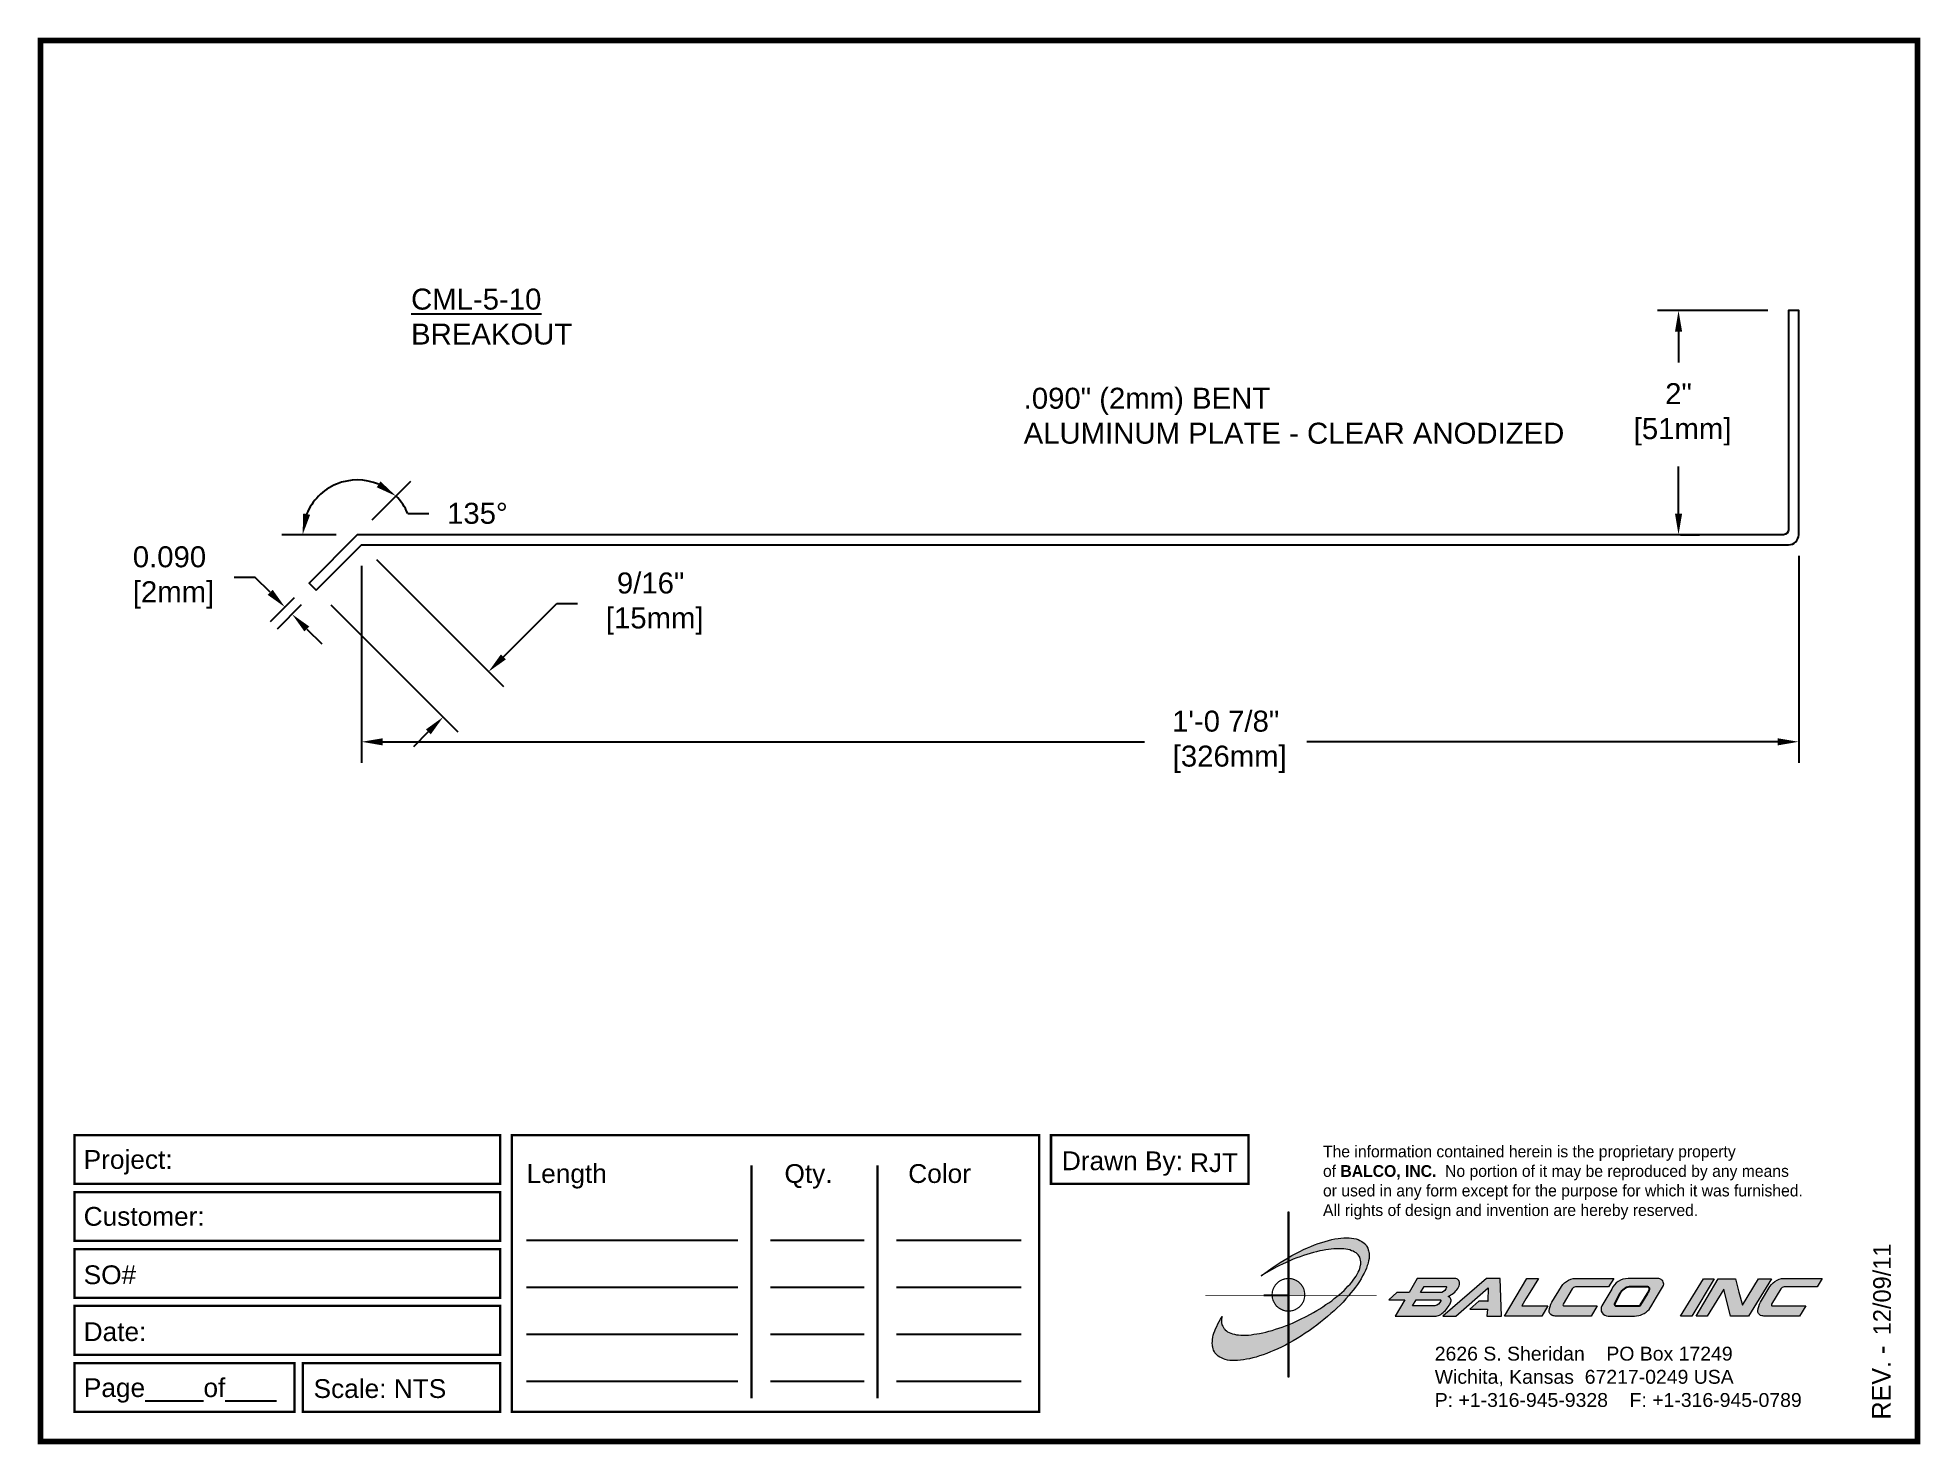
# Paper-space layout 'Breakout' of a CAD drawing. Header units: inches. Extents: x 0 to 10, y 0 to 7.5.
# The model-space entities are those that its viewports show. They can reach past a viewport. Long polylines and large blocks are cut down to what shows.
import ezdxf

# ---------------------------------------------------------------- set-up
doc = ezdxf.new("R2010")
doc.units = ezdxf.units.IN
doc.header["$MEASUREMENT"] = 0
for name, color, linetype in [('Border', 7, 'Continuous'), ('Dimensions', 3, 'Continuous'), ('Metals', 7, 'Continuous'), ('TEXT', 2, 'Continuous')]:
    doc.layers.add(name, color=color, linetype=linetype)
doc.styles.add('ARIAL', font='arial.ttf')
doc.styles.add('Copyright', font='ERASDEMI.TTF')
doc.dimstyles.new('Arial', dxfattribs={"dimtxt": 0.1875, "dimasz": 0.1875, "dimexe": 0.1875, "dimexo": 0.1875, "dimgap": 0.1875, "dimtad": 0, "dimtih": 1, "dimtoh": 1, "dimdec": 4, "dimzin": 3, "dimdsep": 46, "dimlunit": 4, "dimtxsty": 'ARIAL', "dimcen": 0.1875, "dimadec": 0, "dimazin": 0, "dimtfac": 1, "dimtdec": 4, "dimtofl": 0, "dimtmove": 0, "dimatfit": 3, "dimfxl": 0, "dimfrac": 2, "dimtolj": 1, "dimtzin": 0, "dimarcsym": 0})

# ---------------------------------------------------------------- blocks, each defined once
blk = doc.blocks.new('ACADlogo')
h = blk.add_hatch(color=256)
h.paths.add_polyline_path([(-3.346, 1.223), (-3.351, 1.223), (-3.351, 0.979), (-3.346, 0.982)])
h.paths.add_polyline_path([(-3.346, 0.961), (-3.351, 0.959), (-3.351, 0.868), (-3.346, 0.868)])
h.paths.add_polyline_path([(-3.346, 0.777), (-3.351, 0.777), (-3.351, 0.699), (-3.351, 0.695), (-3.35, 0.695), (-3.346, 0.695)])
h.paths.add_polyline_path([(-3.346, 0.864), (-3.346, 0.868), (-3.35, 0.868), (-3.351, 0.868), (-3.351, 0.777), (-3.346, 0.777), (-3.346, 0.778), (-3.348, 0.778)])
h.paths.add_polyline_path([(-3.346, 0.524), (-3.351, 0.521), (-3.351, 0.342), (-3.346, 0.342)])
h.paths.add_polyline_path([(-3.346, 0.695), (-3.351, 0.695), (-3.351, 0.621), (-3.346, 0.623)])
h.paths.add_polyline_path([(-3.346, 0.623), (-3.351, 0.621), (-3.351, 0.521), (-3.346, 0.524)])
h.paths.add_polyline_path([(-3.346, 0.982), (-3.351, 0.979), (-3.351, 0.959), (-3.346, 0.961)])
h = blk.add_hatch(color=175)
h.paths.add_polyline_path([(-3.518, 0.573), (-3.534, 0.571), (-3.548, 0.569), (-3.562, 0.567), (-3.576, 0.567), (-3.589, 0.566), (-3.602, 0.567), (-3.614, 0.568), (-3.625, 0.569), (-3.636, 0.572), (-3.646, 0.574), (-3.656, 0.577), (-3.664, 0.581), (-3.673, 0.585), (-3.679, 0.589), (-3.685, 0.595), (-3.688, 0.598), (-3.691, 0.6), (-3.695, 0.607), (-3.699, 0.614), (-3.703, 0.621), (-3.704, 0.626), (-3.705, 0.631), (-3.706, 0.637), (-3.706, 0.642), (-3.705, 0.648), (-3.705, 0.653), (-3.703, 0.659), (-3.702, 0.665), (-3.71, 0.652), (-3.717, 0.639), (-3.725, 0.626), (-3.731, 0.613), (-3.737, 0.601), (-3.741, 0.589), (-3.746, 0.577), (-3.749, 0.566), (-3.751, 0.555), (-3.753, 0.544), (-3.754, 0.538), (-3.754, 0.533), (-3.755, 0.523), (-3.754, 0.513), (-3.753, 0.508), (-3.752, 0.503), (-3.75, 0.494), (-3.748, 0.486), (-3.743, 0.477), (-3.74, 0.473), (-3.738, 0.469), (-3.734, 0.465), (-3.73, 0.461), (-3.723, 0.455), (-3.715, 0.449), (-3.706, 0.445), (-3.695, 0.44), (-3.685, 0.437), (-3.674, 0.434), (-3.661, 0.432), (-3.648, 0.431), (-3.634, 0.431), (-3.62, 0.431), (-3.604, 0.433), (-3.588, 0.435), (-3.572, 0.438), (-3.556, 0.441), (-3.538, 0.445), (-3.52, 0.449), (-3.503, 0.456), (-3.483, 0.461), (-3.464, 0.469), (-3.445, 0.477), (-3.426, 0.485), (-3.406, 0.494), (-3.385, 0.503), (-3.364, 0.514), (-3.351, 0.521), (-3.351, 0.621), (-3.364, 0.616), (-3.382, 0.609), (-3.4, 0.603), (-3.418, 0.598), (-3.436, 0.592), (-3.453, 0.587), (-3.47, 0.583), (-3.486, 0.579), (-3.503, 0.576)])
h.paths.add_polyline_path([(-3.215, 0.687), (-3.251, 0.667), (-3.289, 0.649), (-3.327, 0.631), (-3.345, 0.623), (-3.346, 0.623), (-3.346, 0.524), (-3.343, 0.525), (-3.323, 0.537), (-3.302, 0.549), (-3.28, 0.563), (-3.259, 0.577), (-3.238, 0.59), (-3.218, 0.605), (-3.198, 0.62), (-3.179, 0.635), (-3.16, 0.65), (-3.141, 0.665), (-3.123, 0.681), (-3.106, 0.696), (-3.089, 0.712), (-3.074, 0.727), (-3.058, 0.743), (-3.043, 0.759), (-3.03, 0.775), (-3.028, 0.777), (-3.085, 0.777), (-3.091, 0.772), (-3.105, 0.761), (-3.118, 0.75), (-3.134, 0.739), (-3.149, 0.729), (-3.165, 0.718), (-3.182, 0.707), (-3.198, 0.697)])
h.paths.add_polyline_path([(-2.921, 1.009), (-2.922, 1.015), (-2.924, 1.02), (-2.926, 1.029), (-2.931, 1.038), (-2.934, 1.043), (-2.936, 1.047), (-2.94, 1.05), (-2.943, 1.054), (-2.951, 1.06), (-2.959, 1.066), (-2.968, 1.071), (-2.978, 1.075), (-2.989, 1.079), (-3, 1.081), (-3.013, 1.083), (-3.026, 1.084), (-3.04, 1.084), (-3.054, 1.084), (-3.07, 1.083), (-3.085, 1.081), (-3.102, 1.079), (-3.118, 1.075), (-3.136, 1.07), (-3.153, 1.066), (-3.171, 1.06), (-3.191, 1.054), (-3.21, 1.047), (-3.229, 1.039), (-3.248, 1.031), (-3.268, 1.022), (-3.289, 1.012), (-3.31, 1.002), (-3.33, 0.991), (-3.346, 0.982), (-3.346, 0.961), (-3.342, 0.962), (-3.323, 0.971), (-3.305, 0.978), (-3.287, 0.984), (-3.268, 0.991), (-3.251, 0.996), (-3.234, 1.002), (-3.216, 1.007), (-3.199, 1.011), (-3.182, 1.015), (-3.167, 1.018), (-3.15, 1.021), (-3.136, 1.023), (-3.121, 1.025), (-3.107, 1.026), (-3.093, 1.026), (-3.079, 1.027), (-3.067, 1.026), (-3.054, 1.026), (-3.043, 1.025), (-3.032, 1.022), (-3.022, 1.02), (-3.013, 1.016), (-3.004, 1.013), (-2.997, 1.009), (-2.989, 1.005), (-2.983, 0.999), (-2.98, 0.996), (-2.978, 0.994), (-2.973, 0.987), (-2.969, 0.981), (-2.967, 0.973), (-2.965, 0.965), (-2.964, 0.957), (-2.964, 0.949), (-2.964, 0.944), (-2.965, 0.94), (-2.967, 0.93), (-2.969, 0.921), (-2.973, 0.911), (-2.978, 0.901), (-2.983, 0.891), (-2.989, 0.881), (-2.996, 0.871), (-3.004, 0.86), (-3.012, 0.849), (-3.021, 0.838), (-3.032, 0.827), (-3.042, 0.816), (-3.053, 0.805), (-3.065, 0.794), (-3.077, 0.783), (-3.085, 0.777), (-3.028, 0.777), (-3.016, 0.791), (-3.004, 0.806), (-2.992, 0.822), (-2.981, 0.837), (-2.971, 0.852), (-2.962, 0.866), (-2.954, 0.882), (-2.946, 0.896), (-2.939, 0.91), (-2.934, 0.924), (-2.929, 0.938), (-2.926, 0.944), (-2.925, 0.951), (-2.922, 0.963), (-2.92, 0.975), (-2.92, 0.982), (-2.919, 0.987), (-2.92, 0.999), (-2.92, 1.005)])
h.paths.add_polyline_path([(-3.372, 0.966), (-3.393, 0.953), (-3.415, 0.94), (-3.435, 0.925), (-3.455, 0.911), (-3.475, 0.897), (-3.494, 0.882), (-3.468, 0.898), (-3.439, 0.915), (-3.41, 0.93), (-3.396, 0.938), (-3.38, 0.945), (-3.351, 0.959), (-3.351, 0.979)])
h = blk.add_hatch(color=256)
h.paths.add_polyline_path([(-3.268, 0.814), (-3.27, 0.819), (-3.273, 0.824), (-3.276, 0.828), (-3.279, 0.833), (-3.282, 0.837), (-3.286, 0.841), (-3.29, 0.845), (-3.294, 0.849), (-3.298, 0.852), (-3.303, 0.855), (-3.308, 0.858), (-3.313, 0.86), (-3.318, 0.863), (-3.323, 0.864), (-3.328, 0.866), (-3.334, 0.867), (-3.339, 0.868), (-3.345, 0.868), (-3.346, 0.868), (-3.346, 0.777), (-3.335, 0.777), (-3.262, 0.777), (-3.262, 0.781), (-3.262, 0.787), (-3.263, 0.792), (-3.264, 0.798), (-3.265, 0.803), (-3.266, 0.808)])
h.paths.add_polyline_path([(-3.351, 0.777), (-3.436, 0.777), (-3.435, 0.773), (-3.435, 0.768), (-3.434, 0.762), (-3.432, 0.757), (-3.431, 0.752), (-3.428, 0.747), (-3.426, 0.742), (-3.423, 0.737), (-3.42, 0.732), (-3.417, 0.728), (-3.414, 0.723), (-3.41, 0.719), (-3.406, 0.716), (-3.401, 0.712), (-3.397, 0.709), (-3.392, 0.706), (-3.387, 0.704), (-3.382, 0.701), (-3.377, 0.699), (-3.372, 0.698), (-3.367, 0.696), (-3.361, 0.695), (-3.356, 0.695), (-3.351, 0.695)])
h.paths.add_polyline_path([(-3.346, 0.868), (-3.35, 0.868), (-3.351, 0.868), (-3.351, 0.777), (-3.346, 0.777)])
h = blk.add_hatch(color=256)
h.paths.add_polyline_path([(-2.438, 0.844, 0.412988), (-2.461, 0.869), (-2.663, 0.869), (-2.707, 0.794), (-2.771, 0.794), (-2.815, 0.755), (-2.73, 0.755), (-2.781, 0.668), (-2.563, 0.668, 0.107996), (-2.538, 0.677, 0.108939), (-2.494, 0.724, 0.080345), (-2.483, 0.745, 0.419497), (-2.499, 0.773, 0.149928), (-2.447, 0.815, 0.134283)])
h.paths.add_polyline_path([(-2.507, 0.821, -0.209012), (-2.532, 0.794), (-2.538, 0.794), (-2.646, 0.794), (-2.627, 0.825), (-2.51, 0.825, -0.56619)], flags=16)
h.paths.add_polyline_path([(-2.538, 0.75, -0.241309), (-2.569, 0.722), (-2.688, 0.722), (-2.669, 0.755), (-2.541, 0.755, -0.56619)], flags=16)
for points in [[(-2.285, 0.819), (-2.287, 0.748), (-2.335, 0.748), (-2.383, 0.705), (-2.29, 0.705), (-2.292, 0.668), (-2.215, 0.668), (-2.221, 0.869), (-2.295, 0.869), (-2.527, 0.668), (-2.458, 0.668)], [(-2.018, 0.869), (-2.079, 0.869), (-2.198, 0.668), (-2, 0.668), (-1.968, 0.722), (-2.107, 0.722), (-2.085, 0.759), (-2.064, 0.794)], [(-1.617, 0.869), (-1.807, 0.869, 0.270182), (-1.896, 0.825), (-1.946, 0.742, 0.109019), (-1.961, 0.695, 0.340665), (-1.945, 0.672, 0.129907), (-1.923, 0.668), (-1.738, 0.668), (-1.706, 0.722), (-1.878, 0.722), (-1.882, 0.722, -0.601242), (-1.887, 0.731), (-1.838, 0.813, -0.253048), (-1.821, 0.823), (-1.645, 0.823)], [(-1.083, 0.867), (-1.14, 0.867), (-1.261, 0.667), (-1.26, 0.667), (-1.202, 0.667)], [(-0.96, 0.83), (-0.969, 0.867), (-1.061, 0.867), (-1.179, 0.667), (-1.12, 0.667), (-1.031, 0.812), (-0.995, 0.667), (-0.9, 0.667), (-0.778, 0.867), (-0.846, 0.867), (-0.931, 0.727), (-0.951, 0.795)], [(-0.507, 0.869), (-0.697, 0.869, 0.270182), (-0.786, 0.825), (-0.836, 0.742, 0.109019), (-0.85, 0.695, 0.340665), (-0.835, 0.672, 0.129907), (-0.812, 0.668), (-0.628, 0.668), (-0.595, 0.722), (-0.768, 0.722), (-0.772, 0.722, -0.601242), (-0.777, 0.731), (-0.728, 0.813, -0.253048), (-0.71, 0.823), (-0.534, 0.823)], [(-3.346, 0.623), (-3.351, 0.621), (-3.351, 0.521), (-3.346, 0.524)]]:
    blk.add_hatch(color=256).paths.add_polyline_path(points)
h = blk.add_hatch(color=256)
h.paths.add_polyline_path([(-1.377, 0.868), (-1.383, 0.868), (-1.383, 0.868), (-1.44, 0.868), (-1.492, 0.868), (-1.541, 0.868, 0.297712), (-1.628, 0.811), (-1.68, 0.723, 0.585116), (-1.646, 0.668), (-1.506, 0.668, 0.210586), (-1.429, 0.703), (-1.415, 0.726), (-1.389, 0.769), (-1.352, 0.831, 0.4352)])
h.paths.add_polyline_path([(-1.437, 0.823, -0.603783), (-1.428, 0.805), (-1.431, 0.801), (-1.434, 0.796), (-1.438, 0.789), (-1.474, 0.728, -0.229001), (-1.489, 0.722), (-1.494, 0.722), (-1.501, 0.722), (-1.597, 0.722), (-1.604, 0.722, -0.492401), (-1.613, 0.734), (-1.601, 0.757), (-1.591, 0.775), (-1.582, 0.791, -0.238368), (-1.535, 0.823)], flags=16)
for q in [(-3.48, 0.777), (-3.351, 0.642)]:
    blk.add_line((-3.351, 0.777), q)
at = {"color": 7, "lineweight": 0}
for points in [[(-3.351, 1.223), (-3.346, 1.223), (-3.346, 0.342), (-3.351, 0.342), (-3.351, 1.223)], [(-2.292, 0.668), (-2.215, 0.668), (-2.221, 0.869), (-2.295, 0.869), (-2.527, 0.668), (-2.458, 0.668), (-2.285, 0.819), (-2.287, 0.748), (-2.286, 0.748), (-2.335, 0.748), (-2.383, 0.705), (-2.29, 0.705), (-2.292, 0.668), (-2.292, 0.668)], [(-2.198, 0.668), (-2.079, 0.869), (-2.018, 0.869), (-2.064, 0.794), (-2.085, 0.759), (-2.107, 0.722), (-1.968, 0.722), (-2, 0.668), (-2.198, 0.668), (-2.198, 0.668)], [(-1.383, 0.868), (-1.383, 0.868)], [(-1.261, 0.667), (-1.14, 0.867), (-1.083, 0.867), (-1.202, 0.667), (-1.26, 0.667), (-1.261, 0.667), (-1.261, 0.667)], [(-0.9, 0.667), (-0.995, 0.667), (-1.031, 0.812), (-1.12, 0.667), (-1.179, 0.667), (-1.061, 0.867), (-0.969, 0.867), (-0.96, 0.83), (-0.951, 0.795), (-0.931, 0.727), (-0.846, 0.867), (-0.778, 0.867), (-0.9, 0.667), (-0.9, 0.667)]]:
    blk.add_lwpolyline(points, dxfattribs=at)
at = {"color": 175, "lineweight": 0}
blk.add_lwpolyline([(-2.926, 1.029), (-2.924, 1.02), (-2.922, 1.015), (-2.921, 1.009), (-2.92, 1.005), (-2.92, 0.999), (-2.919, 0.987), (-2.92, 0.982), (-2.92, 0.975), (-2.922, 0.963), (-2.925, 0.951), (-2.926, 0.944), (-2.929, 0.938), (-2.934, 0.924), (-2.939, 0.91), (-2.946, 0.896), (-2.954, 0.882), (-2.962, 0.866), (-2.971, 0.852), (-2.981, 0.837), (-2.992, 0.822), (-3.004, 0.806), (-3.016, 0.791), (-3.03, 0.775), (-3.043, 0.759), (-3.058, 0.743), (-3.074, 0.727), (-3.089, 0.712), (-3.106, 0.696), (-3.123, 0.681), (-3.141, 0.665), (-3.16, 0.65), (-3.179, 0.635), (-3.198, 0.62), (-3.218, 0.605), (-3.238, 0.59), (-3.259, 0.577), (-3.28, 0.563), (-3.302, 0.549), (-3.323, 0.537), (-3.343, 0.525), (-3.364, 0.514), (-3.385, 0.503), (-3.406, 0.494), (-3.426, 0.485), (-3.445, 0.477), (-3.464, 0.469), (-3.483, 0.461), (-3.503, 0.456), (-3.52, 0.449), (-3.538, 0.445), (-3.556, 0.441), (-3.572, 0.438), (-3.588, 0.435), (-3.604, 0.433), (-3.62, 0.431), (-3.634, 0.431), (-3.648, 0.431), (-3.661, 0.432), (-3.674, 0.434), (-3.685, 0.437), (-3.695, 0.44), (-3.706, 0.445), (-3.715, 0.449), (-3.723, 0.455), (-3.73, 0.461), (-3.734, 0.465), (-3.738, 0.469), (-3.74, 0.473), (-3.743, 0.477), (-3.748, 0.486), (-3.75, 0.494), (-3.752, 0.503), (-3.753, 0.508), (-3.754, 0.513), (-3.755, 0.523), (-3.754, 0.533), (-3.754, 0.538), (-3.753, 0.544), (-3.751, 0.555), (-3.749, 0.566), (-3.746, 0.577), (-3.741, 0.589), (-3.737, 0.601), (-3.731, 0.613), (-3.725, 0.626), (-3.717, 0.639), (-3.71, 0.652), (-3.702, 0.665), (-3.703, 0.659), (-3.705, 0.653), (-3.705, 0.648), (-3.706, 0.642), (-3.706, 0.637), (-3.705, 0.631), (-3.704, 0.626), (-3.703, 0.621), (-3.699, 0.614), (-3.695, 0.607), (-3.691, 0.6), (-3.688, 0.598), (-3.685, 0.595), (-3.679, 0.589), (-3.673, 0.585), (-3.664, 0.581), (-3.656, 0.577), (-3.646, 0.574), (-3.636, 0.572), (-3.625, 0.569), (-3.614, 0.568), (-3.602, 0.567), (-3.589, 0.566), (-3.576, 0.567), (-3.562, 0.567), (-3.548, 0.569), (-3.534, 0.571), (-3.518, 0.573), (-3.503, 0.576), (-3.486, 0.579), (-3.47, 0.583), (-3.453, 0.587), (-3.436, 0.592), (-3.418, 0.598), (-3.4, 0.603), (-3.382, 0.609), (-3.364, 0.616), (-3.345, 0.623), (-3.327, 0.631), (-3.289, 0.649), (-3.251, 0.667), (-3.215, 0.687), (-3.198, 0.697), (-3.182, 0.707), (-3.165, 0.718), (-3.149, 0.729), (-3.134, 0.739), (-3.118, 0.75), (-3.105, 0.761), (-3.091, 0.772), (-3.077, 0.783), (-3.065, 0.794), (-3.053, 0.805), (-3.042, 0.816), (-3.032, 0.827), (-3.021, 0.838), (-3.012, 0.849), (-3.004, 0.86), (-2.996, 0.871), (-2.989, 0.881), (-2.983, 0.891), (-2.978, 0.901), (-2.973, 0.911), (-2.969, 0.921), (-2.967, 0.93), (-2.965, 0.94), (-2.964, 0.944), (-2.964, 0.949), (-2.964, 0.957), (-2.965, 0.965), (-2.967, 0.973), (-2.969, 0.981), (-2.973, 0.987), (-2.978, 0.994), (-2.98, 0.996), (-2.983, 0.999), (-2.989, 1.005), (-2.997, 1.009), (-3.004, 1.013), (-3.013, 1.016), (-3.022, 1.02), (-3.032, 1.022), (-3.043, 1.025), (-3.054, 1.026), (-3.067, 1.026), (-3.079, 1.027), (-3.093, 1.026), (-3.107, 1.026), (-3.121, 1.025), (-3.136, 1.023), (-3.15, 1.021), (-3.167, 1.018), (-3.182, 1.015), (-3.199, 1.011), (-3.216, 1.007), (-3.234, 1.002), (-3.251, 0.996), (-3.268, 0.991), (-3.287, 0.984), (-3.305, 0.978), (-3.323, 0.971), (-3.342, 0.962), (-3.38, 0.945), (-3.396, 0.938), (-3.41, 0.93), (-3.439, 0.915), (-3.468, 0.898), (-3.494, 0.882), (-3.475, 0.897), (-3.455, 0.911), (-3.435, 0.925), (-3.415, 0.94), (-3.393, 0.953), (-3.372, 0.966), (-3.351, 0.979), (-3.33, 0.991), (-3.31, 1.002), (-3.289, 1.012), (-3.268, 1.022), (-3.248, 1.031), (-3.229, 1.039), (-3.21, 1.047), (-3.191, 1.054), (-3.171, 1.06), (-3.153, 1.066), (-3.136, 1.07), (-3.118, 1.075), (-3.102, 1.079), (-3.085, 1.081), (-3.07, 1.083), (-3.054, 1.084), (-3.04, 1.084), (-3.026, 1.084), (-3.013, 1.083), (-3, 1.081), (-2.989, 1.079), (-2.978, 1.075), (-2.968, 1.071), (-2.959, 1.066), (-2.951, 1.06), (-2.943, 1.054), (-2.94, 1.05), (-2.936, 1.047), (-2.934, 1.043), (-2.931, 1.038), (-2.926, 1.029), (-2.926, 1.029)], dxfattribs=at)
at = {"color": 7, "lineweight": 0, "const_width": 0.0064}
blk.add_lwpolyline([(-3.262, 0.781), (-3.262, 0.787), (-3.263, 0.792), (-3.264, 0.798), (-3.265, 0.803), (-3.266, 0.808), (-3.268, 0.814), (-3.27, 0.819), (-3.273, 0.824), (-3.276, 0.828), (-3.279, 0.833), (-3.282, 0.837), (-3.286, 0.841), (-3.29, 0.845), (-3.294, 0.849), (-3.298, 0.852), (-3.303, 0.855), (-3.308, 0.858), (-3.313, 0.86), (-3.318, 0.863), (-3.323, 0.864), (-3.328, 0.866), (-3.334, 0.867), (-3.339, 0.868), (-3.345, 0.868), (-3.35, 0.868), (-3.356, 0.868), (-3.361, 0.867), (-3.367, 0.866), (-3.372, 0.865), (-3.377, 0.863), (-3.382, 0.862), (-3.387, 0.859), (-3.392, 0.857), (-3.397, 0.854), (-3.401, 0.851), (-3.406, 0.847), (-3.41, 0.843), (-3.414, 0.839), (-3.417, 0.835), (-3.42, 0.831), (-3.423, 0.826), (-3.426, 0.821), (-3.428, 0.816), (-3.431, 0.811), (-3.432, 0.806), (-3.434, 0.801), (-3.435, 0.795), (-3.435, 0.79), (-3.436, 0.784), (-3.436, 0.779), (-3.435, 0.773), (-3.435, 0.768), (-3.434, 0.762), (-3.432, 0.757), (-3.431, 0.752), (-3.428, 0.747), (-3.426, 0.742), (-3.423, 0.737), (-3.42, 0.732), (-3.417, 0.728), (-3.414, 0.723), (-3.41, 0.719), (-3.406, 0.716), (-3.401, 0.712), (-3.397, 0.709), (-3.392, 0.706), (-3.387, 0.704), (-3.382, 0.701), (-3.377, 0.699), (-3.372, 0.698), (-3.367, 0.696), (-3.361, 0.695), (-3.356, 0.695), (-3.35, 0.695), (-3.345, 0.695), (-3.339, 0.695), (-3.334, 0.696), (-3.328, 0.697), (-3.323, 0.698), (-3.318, 0.7), (-3.313, 0.702), (-3.308, 0.705), (-3.303, 0.708), (-3.298, 0.711), (-3.294, 0.714), (-3.29, 0.718), (-3.286, 0.721), (-3.282, 0.726), (-3.279, 0.73), (-3.276, 0.734), (-3.273, 0.739), (-3.27, 0.744), (-3.268, 0.749), (-3.266, 0.754), (-3.265, 0.76), (-3.264, 0.765), (-3.263, 0.77), (-3.262, 0.776), (-3.262, 0.781)], dxfattribs=at)
at = {"color": 7, "lineweight": 0}
for points in [[(-2.447, 0.815, 0.130368), (-2.438, 0.843, 0.448367), (-2.463, 0.869), (-2.663, 0.869), (-2.707, 0.794), (-2.771, 0.794), (-2.815, 0.755), (-2.73, 0.755), (-2.781, 0.668), (-2.563, 0.668, 0.107996), (-2.538, 0.677, 0.108939), (-2.494, 0.724, 0.077395), (-2.484, 0.744, 0.430878), (-2.499, 0.773, 0.149928)], [(-2.507, 0.821, -0.209012), (-2.532, 0.794), (-2.538, 0.794), (-2.646, 0.794), (-2.627, 0.825), (-2.512, 0.825), (-2.509, 0.825, -0.531288)], [(-1.838, 0.813), (-1.887, 0.731, 0.587385), (-1.882, 0.722), (-1.878, 0.722), (-1.706, 0.722), (-1.738, 0.668), (-1.923, 0.668, -0.129907), (-1.945, 0.672, -0.349839), (-1.961, 0.696, -0.107341), (-1.946, 0.742), (-1.896, 0.825, -0.270182), (-1.807, 0.869), (-1.617, 0.869), (-1.645, 0.823), (-1.821, 0.823, 0.252436)], [(-1.68, 0.723, 0.585116), (-1.646, 0.668), (-1.506, 0.668, 0.210586), (-1.429, 0.703), (-1.415, 0.726), (-1.389, 0.769), (-1.352, 0.831, 0.4352), (-1.377, 0.868), (-1.383, 0.868), (-1.383, 0.868), (-1.44, 0.868), (-1.492, 0.868), (-1.541, 0.868, 0.297712), (-1.628, 0.811)], [(-0.728, 0.813), (-0.777, 0.731, 0.587385), (-0.772, 0.722), (-0.768, 0.722), (-0.595, 0.722), (-0.628, 0.668), (-0.812, 0.668, -0.129907), (-0.835, 0.672, -0.349839), (-0.85, 0.696, -0.107341), (-0.836, 0.742), (-0.786, 0.825, -0.270182), (-0.697, 0.869), (-0.507, 0.869), (-0.534, 0.823), (-0.71, 0.823, 0.252436)], [(-2.569, 0.722), (-2.688, 0.722), (-2.669, 0.755), (-2.543, 0.755), (-2.54, 0.755, -0.531288), (-2.538, 0.75, -0.241309)]]:
    blk.add_lwpolyline(points, format="xyb", close=True, dxfattribs=at)
blk.add_lwpolyline([(-1.437, 0.823), (-1.535, 0.823, 0.238368), (-1.582, 0.791), (-1.591, 0.775), (-1.601, 0.757), (-1.613, 0.734, 0.490298), (-1.604, 0.722), (-1.597, 0.722), (-1.501, 0.722), (-1.494, 0.722), (-1.489, 0.722, 0.229001), (-1.474, 0.728), (-1.438, 0.789), (-1.434, 0.796), (-1.431, 0.801), (-1.428, 0.805, 0.603783)], format="xyb", close=True)
blk.add_lwpolyline([(-2.879, 0.777, 0.00455, 0.00455, 0), (-3.791, 0.777, 0.00183, 0.00183, 0), (-3.791, 0.777, 0.00183, 0.00183, 0)], format="xyseb", dxfattribs=at)
blk = doc.blocks.new('Quantity Data')
at = {"layer": 'Border', "color": 253}
for p, q in [((2.755, 1.254), (3.881, 1.254)), ((4.054, 1.254), (4.553, 1.254)), ((4.725, 1.254), (5.389, 1.254)), ((2.755, 1.004), (3.881, 1.004)), ((4.054, 1.004), (4.553, 1.004)), ((4.725, 1.004), (5.389, 1.004)), ((2.755, 0.754), (3.881, 0.754)), ((4.054, 0.754), (4.553, 0.754)), ((4.725, 0.754), (5.389, 0.754)), ((2.755, 0.504), (3.881, 0.504)), ((4.054, 0.504), (4.553, 0.504)), ((4.725, 0.504), (5.389, 0.504))]:
    blk.add_line(p, q, dxfattribs=at)
at = {"layer": 'Border', "const_width": 0.0125}
blk.add_lwpolyline([(5.485, 0.341), (2.678, 0.341), (2.678, 1.813), (5.485, 1.813)], close=True, dxfattribs=at)
for points in [[(3.953, 1.653), (3.953, 0.412)], [(4.625, 1.653), (4.625, 0.412)]]:
    blk.add_lwpolyline(points, dxfattribs=at)
at = {"layer": 'Border', "style": 'ARIAL'}
for s, p in [('Length', (2.756, 1.559)), ('Qty.', (4.129, 1.559)), ('Color', (4.788, 1.559))]:
    blk.add_text(s, height=0.1, dxfattribs=at).set_placement(p)
blk = doc.blocks.new('Drawn By')
at = {"layer": 'Border', "const_width": 0.0125}
blk.add_lwpolyline([(5.38, 1.813), (6.432, 1.813), (6.432, 1.554), (5.38, 1.554)], close=True, dxfattribs=at)
at = {"layer": 'Border', "style": 'ARIAL'}
blk.add_text('Drawn By: ', height=0.1, dxfattribs=at).set_placement((5.438, 1.627))
blk.add_attdef('XXX', (6.12, 1.617), '', height=0.1, dxfattribs=at)
blk = doc.blocks.new('Project Info')
at = {"layer": 'Border', "const_width": 0.0125}
for points in [[(0.182, 1.813), (2.448, 1.813), (2.448, 1.554), (0.182, 1.554)], [(0.182, 1.51), (2.448, 1.51), (2.448, 1.251), (0.182, 1.251)], [(0.182, 1.207), (2.448, 1.207), (2.448, 0.947), (0.182, 0.947)], [(0.182, 0.904), (2.448, 0.904), (2.448, 0.644), (0.182, 0.644)], [(0.182, 0.6), (1.352, 0.6), (1.352, 0.341), (0.182, 0.341)], [(1.396, 0.6), (2.448, 0.6), (2.448, 0.341), (1.396, 0.341)]]:
    blk.add_lwpolyline(points, close=True, dxfattribs=at)
at = {"layer": 'Border', "style": 'ARIAL'}
for s, p in [('Project:', (0.23, 1.634)), ('Customer:', (0.23, 1.331)), ('SO#', (0.23, 1.02)), ('Date:', (0.23, 0.717)), ('Page%%u        %%uof%%u       ', (0.231, 0.419)), ('Scale: NTS', (1.454, 0.414))]:
    blk.add_text(s, height=0.1, dxfattribs=at).set_placement(p)
blk = doc.blocks.new('REV')
at = {"style": 'Copyright'}
blk.add_text('REV. -', height=0.1, rotation=90, dxfattribs=at).set_placement((-0.142, 0.117))
at = {"style": 'Copyright', "flags": 4}
blk.add_attdef('REVISIONDATE', (-0.142, 0.566), '', height=0.0938, rotation=90, dxfattribs=at)
blk = doc.blocks.new('*D16')
at = {"layer": 'Defpoints', "color": 0}
for p in [(43.71, 55.224), (43.305, 54.818), (44.44, 53.684)]:
    blk.add_point(p, dxfattribs=at)
at = {"layer": 'Dimensions', "color": 0, "lineweight": -2}
for p, q in [((43.843, 55.091), (44.978, 53.956)), ((43.437, 54.686), (44.572, 53.551)), ((44.978, 54.221), (45.455, 54.698)), ((45.455, 54.698), (45.642, 54.698)), ((44.307, 53.551), (44.175, 53.418))]:
    blk.add_line(p, q, dxfattribs=at)
at = {"layer": 'Dimensions', "color": 0}
for points in [[(44.956, 54.244), (45, 54.199), (44.845, 54.089)], [(44.285, 53.573), (44.329, 53.529), (44.44, 53.684)]]:
    blk.add_solid(points, dxfattribs=at)
at = {"layer": 'Dimensions', "color": 0, "insert": (46.294, 54.698), "char_height": 0.1875, "attachment_point": 5, "style": 'ARIAL'}
blk.add_mtext('\\A1;9/16"\\P [15mm]', dxfattribs=at)
blk = doc.blocks.new('*D17')
at = {"layer": 'Defpoints', "color": 0}
for p in [(43.71, 55.224), (56.554, 55.314), (56.554, 53.463)]:
    blk.add_point(p, dxfattribs=at)
at = {"layer": 'Dimensions', "color": 0, "lineweight": -2}
for p, q in [((43.71, 55.036), (43.71, 53.275)), ((56.554, 55.126), (56.554, 53.275)), ((43.898, 53.463), (50.709, 53.463)), ((56.367, 53.463), (52.158, 53.463))]:
    blk.add_line(p, q, dxfattribs=at)
at = {"layer": 'Dimensions', "color": 0}
for points in [[(43.898, 53.494), (43.898, 53.431), (43.71, 53.463)], [(56.367, 53.494), (56.367, 53.431), (56.554, 53.463)]]:
    blk.add_solid(points, dxfattribs=at)
at = {"layer": 'Dimensions', "color": 0, "insert": (51.433, 53.463), "char_height": 0.1875, "attachment_point": 5, "style": 'ARIAL'}
blk.add_mtext('\\A1;1\'-0 7/8"\\P [326mm]', dxfattribs=at)
blk = doc.blocks.new('*D18')
at = {"layer": 'Defpoints', "color": 0}
for p in [(56.464, 57.318), (55.31, 55.314), (55.48, 55.314)]:
    blk.add_point(p, dxfattribs=at)
at = {"layer": 'Dimensions', "color": 0, "lineweight": -2}
for p, q in [((56.277, 57.318), (55.293, 57.318)), ((55.48, 57.13), (55.48, 56.854)), ((55.48, 55.501), (55.48, 55.925)), ((55.497, 55.314), (55.668, 55.314))]:
    blk.add_line(p, q, dxfattribs=at)
at = {"layer": 'Dimensions', "color": 0}
for points in [[(55.449, 57.13), (55.512, 57.13), (55.48, 57.318)], [(55.449, 55.501), (55.512, 55.501), (55.48, 55.314)]]:
    blk.add_solid(points, dxfattribs=at)
at = {"layer": 'Dimensions', "color": 0, "insert": (55.48, 56.39), "char_height": 0.1875, "attachment_point": 5, "style": 'ARIAL'}
blk.add_mtext('\\A1;2"\\P [51mm]', dxfattribs=at)
blk = doc.blocks.new('*D19')
at = {"layer": 'Defpoints', "color": 0}
for p in [(43.327, 55.659), (43.673, 55.314), (43.673, 55.314), (48.292, 55.314), (43.241, 54.882)]:
    blk.add_point(p, dxfattribs=at)
at = {"layer": 'Dimensions', "color": 0, "lineweight": -2}
for p, q in [((43.806, 55.446), (44.151, 55.792)), ((44.123, 55.504), (44.311, 55.504)), ((43.485, 55.314), (42.997, 55.314))]:
    blk.add_line(p, q, dxfattribs=at)
for start, end in [(67.1135, 157.8865), (22.8865, 45)]:
    blk.add_arc((43.673, 55.314), 0.489, start, end, dxfattribs=at)
at = {"layer": 'Dimensions', "color": 0}
for points in [[(43.88, 55.79), (43.846, 55.738), (44.019, 55.659)], [(43.251, 55.492), (43.189, 55.504), (43.184, 55.314)]]:
    blk.add_solid(points, dxfattribs=at)
at = {"layer": 'Dimensions', "color": 0, "insert": (44.746, 55.504), "char_height": 0.1875, "attachment_point": 5, "style": 'ARIAL'}
blk.add_mtext('\\A1;135°', dxfattribs=at)
blk = doc.blocks.new('*D20')
at = {"layer": 'Defpoints', "color": 0}
for p in [(43.241, 54.882), (43.305, 54.818), (43.026, 54.667)]:
    blk.add_point(p, dxfattribs=at)
at = {"layer": 'Dimensions', "color": 0, "lineweight": -2}
for p, q in [((42.761, 54.932), (42.573, 54.932)), ((42.894, 54.8), (42.761, 54.932)), ((43.109, 54.75), (42.894, 54.534)), ((43.172, 54.686), (42.957, 54.471)), ((43.222, 54.471), (43.355, 54.338))]:
    blk.add_line(p, q, dxfattribs=at)
at = {"layer": 'Dimensions', "color": 0}
for points in [[(42.916, 54.822), (42.871, 54.777), (43.026, 54.667)], [(43.244, 54.493), (43.2, 54.449), (43.09, 54.603)]]:
    blk.add_solid(points, dxfattribs=at)
at = {"layer": 'Dimensions', "color": 0, "insert": (41.994, 54.932), "char_height": 0.1875, "attachment_point": 5, "style": 'ARIAL'}
blk.add_mtext('\\A1;0.090\\P [2mm]', dxfattribs=at)

msp = doc.modelspace()

# ---------------------------------------------------------------- linework, layer by layer
at = {"layer": 'Metals'}
msp.add_lwpolyline([(43.30488, 54.81848), (43.71021, 55.22381), (56.46424, 55.22381, 0.41421356), (56.55424, 55.31381), (56.55424, 57.31756), (56.46424, 57.31756), (56.46424, 55.35881, -0.41421356), (56.41924, 55.31381), (43.67294, 55.31381), (43.24124, 54.88212)], format="xyb", close=True, dxfattribs=at)

# ---------------------------------------------------------------- texts
at = {"layer": 'TEXT', "char_height": 0.25, "width": 9.6875, "attachment_point": 1, "style": 'ARIAL'}
for s, insert in [('{\\H0.75x;\\LCML-5-10\\P\\lBREAKOUT}', (44.15336, 57.5137)), ('{\\H0.75x;.090" (2mm) BENT\\PALUMINUM PLATE - CLEAR ANODIZED }', (49.62796, 56.62757))]:
    msp.add_mtext(s, dxfattribs=dict(at, insert=insert))

# ---------------------------------------------------------------- dimensions: what is measured, and where the dimension line sits
at = {"layer": 'Dimensions'}
for base, p1, p2, angle, override, picture, middle, dimtype in [((55.4804126009, 55.313807115), (56.4642445909, 57.317557115), (55.3096183283, 55.313807115), 90, {"dimpost": '\\X'}, '*D18', (55.4804126009, 56.3897803484), 160), ((43.02612, 54.66699), (43.30488, 54.81848), (43.24124, 54.88212), 135, {"dimdec": 3, "dimlunit": 2, "dimpost": '\\X'}, '*D20', (41.99427, 54.93216), 161), ((44.43985, 53.68351), (43.71021, 55.22381), (43.30488, 54.81848), 225, {"dimpost": '\\X'}, '*D16', (46.29419, 54.69832), 161)]:
    dim = msp.add_linear_dim(base=base, p1=p1, p2=p2, angle=angle, dimstyle='Arial', override=override, dxfattribs=at)
    dim.commit()
    dim.dimension.update_dxf_attribs({"geometry": picture, "text_midpoint": middle, "dimtype": dimtype})
dim = msp.add_angular_dim_2l(base=(43.32727, 55.65947), line1=((48.29153, 55.31381), (43.67294, 55.31381)), line2=((43.67294, 55.31381), (43.24124, 54.88212)), dimstyle='Arial', override={"dimpost": '\\X'}, dxfattribs=at)
dim.commit()
dim.dimension.update_dxf_attribs({"geometry": '*D19', "text_midpoint": (44.74622, 55.50392)})
dim = msp.add_linear_dim(base=(56.55424, 53.46256), p1=(43.71021, 55.22381), p2=(56.55424, 55.31381), dimstyle='Arial', override={"dimpost": '\\X'}, dxfattribs=at)
dim.commit()
dim.dimension.update_dxf_attribs({"geometry": '*D17', "text_midpoint": (51.43348, 53.46256), "dimtype": 160})

psp = doc.layouts.new('Breakout')

# ---------------------------------------------------------------- linework, layer by layer
at = {"layer": 'Border', "const_width": 0.03}
psp.add_lwpolyline([(0.015, 7.476), (10.008, 7.476), (10.008, 0.015), (0.015, 0.015)], close=True, dxfattribs=at)

# ---------------------------------------------------------------- block references
for name, p in [('Project Info', (0.015, -0.167)), ('Quantity Data', (-0.153, -0.167))]:
    psp.add_blockref(name, p)
psp.add_blockref('Drawn By', (0.015, -0.167)).add_auto_attribs({'XXX': 'RJT'})
at = {"layer": 'Border'}
psp.add_blockref('ACADlogo', (10.008, 0.015), dxfattribs=at)
at = {"layer": 'TEXT'}
psp.add_blockref('REV', (10.008, 0.015), dxfattribs=at).add_auto_attribs({'REVISIONDATE': '12/09/11'})

# ---------------------------------------------------------------- texts
at = {"insert": (6.843, 1.591), "char_height": 0.0625, "width": 50.295, "attachment_point": 1, "style": 'Copyright'}
psp.add_mtext('The information contained herein is the proprietary property\\Pof {\\fEras Bold ITC|b0|i0|c0|p34;BALCO, INC.}  No portion of it may be reproduced by any means\\Por used in any form except for the purpose for which it was furnished.\\PAll rights of design and invention are hereby reserved.', dxfattribs=at)
at = {"layer": 'Border', "insert": (7.438, 0.52), "char_height": 0.074, "width": 2.3438, "attachment_point": 1, "style": 'ARIAL'}
psp.add_mtext('2626 S. Sheridan    PO Box 17249\\PWichita, Kansas  67217-0249 USA \\PP: +1-316-945-9328    F: +1-316-945-0789', dxfattribs=at)

# ---------------------------------------------------------------- viewports
at = {"layer": 'Border'}
psp.add_viewport(center=(5.012, 3.745), size=(9.993, 7.46055), view_center_point=(49.22927, 53.46947), view_height=12.5234026, dxfattribs=at)

doc.saveas('drawing.dxf')
